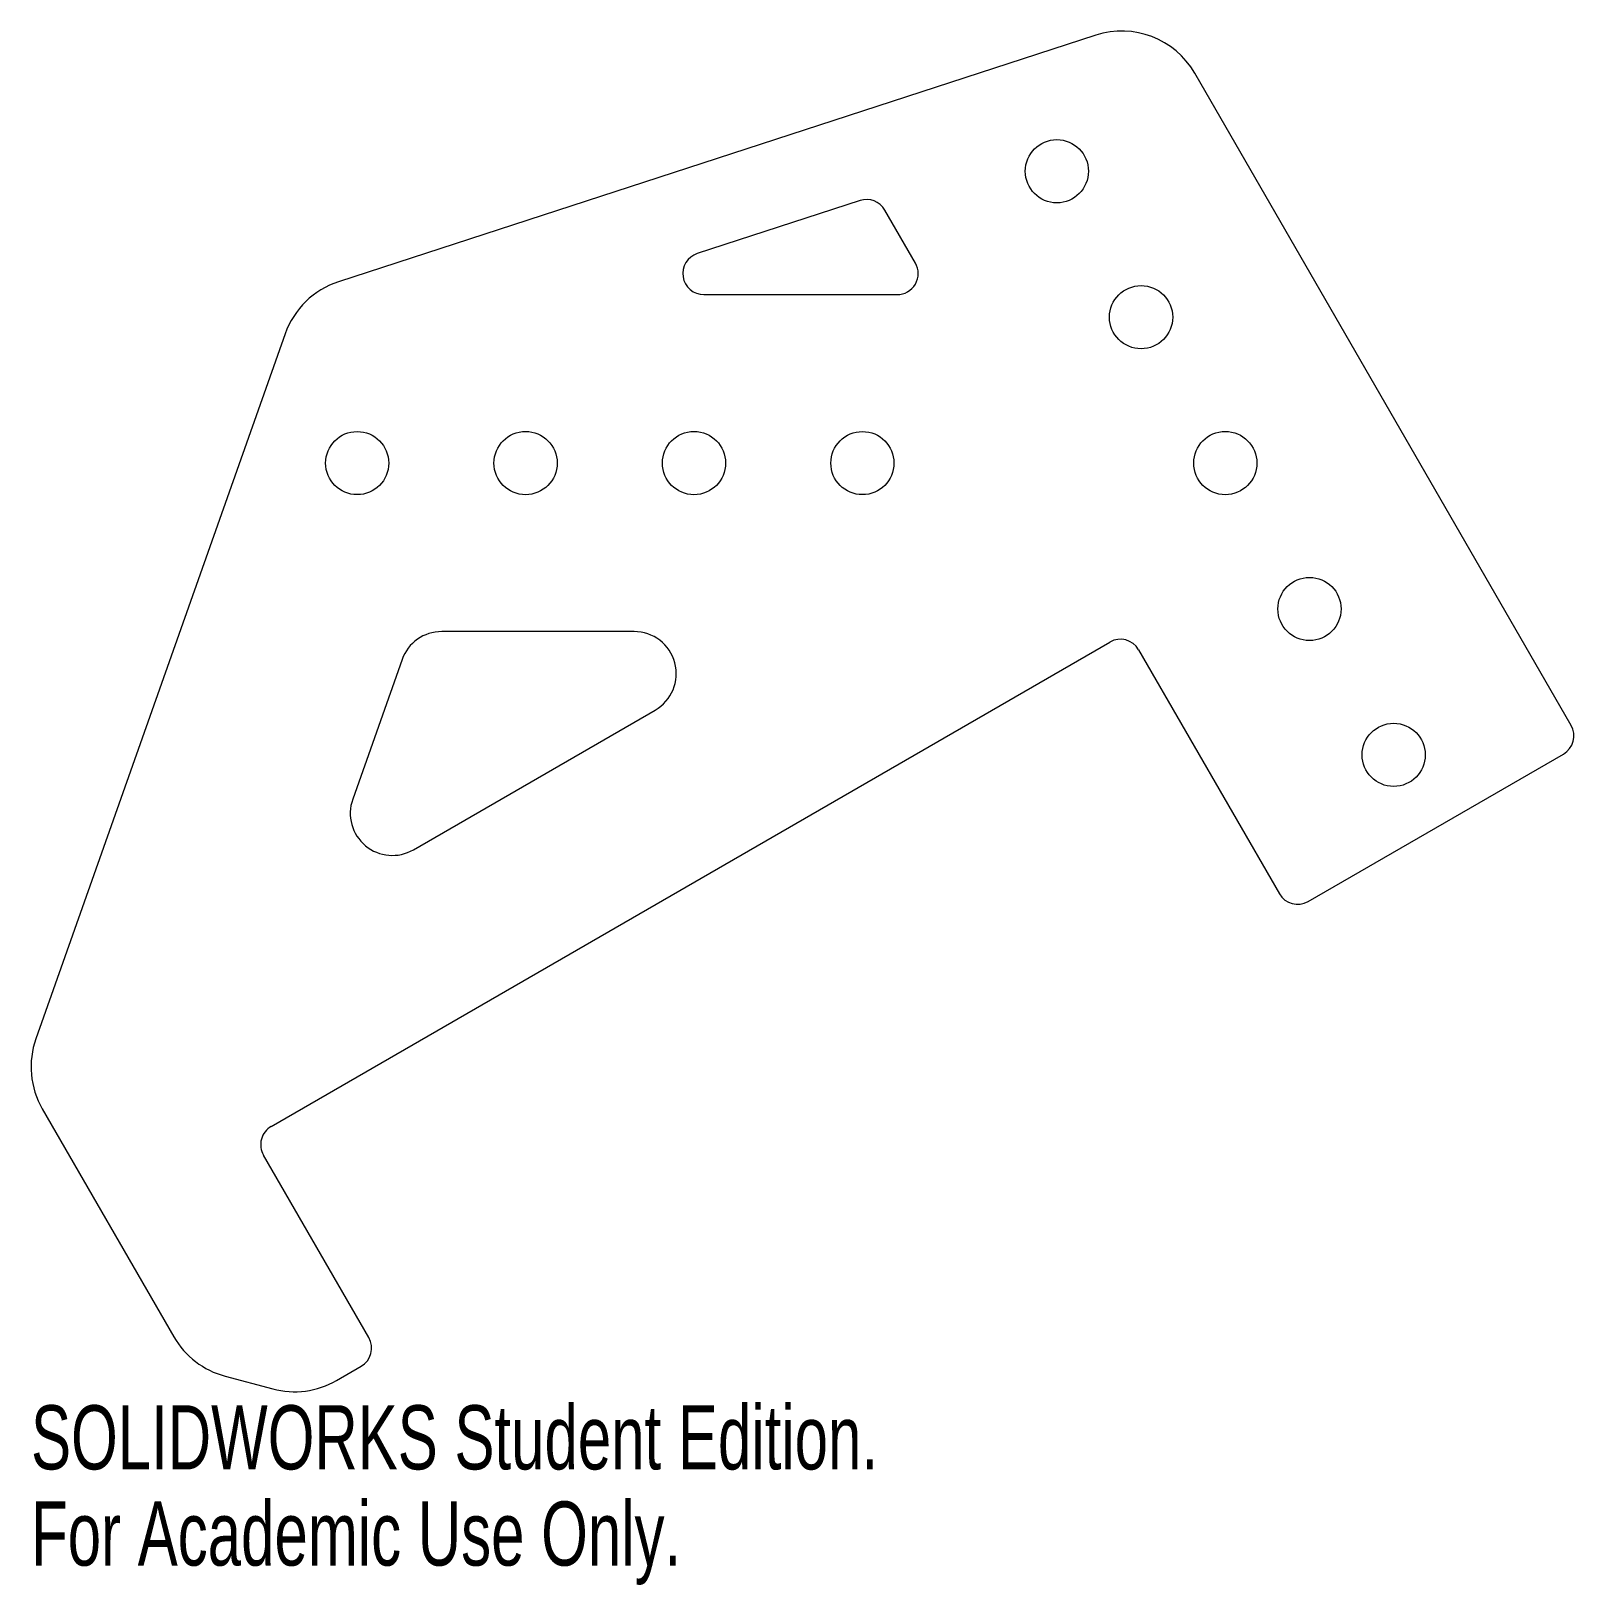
# Model space of a CAD drawing. Header units: inches. Extents: x -4.17 to 0.41, y -2.25 to 2.36.
import ezdxf

# ---------------------------------------------------------------- set-up
doc = ezdxf.new("R2010")
doc.units = ezdxf.units.IN
doc.header["$MEASUREMENT"] = 0
doc.styles.add('SLDTEXTSTYLE0', font='TXT', dxfattribs={"width": 0.7})

msp = doc.modelspace()

# ---------------------------------------------------------------- linework, layer by layer
at = {"color": 7, "linetype": 'Continuous', "lineweight": 15}
for p, q in [((-1.0096, 2.3524), (-3.2578, 1.6207)), ((0.4018, 0.3041), (-0.7157, 2.2397)), ((-1.7094, 1.8617), (-2.1926, 1.7045)), ((-1.5452, 1.6763), (-1.6359, 1.8335)), ((-2.1732, 1.5825), (-1.5993, 1.5825)), ((-3.4161, 1.4663), (-4.1563, -0.6258)), ((-2.3802, 0.5825), (-2.9513, 0.5825)), ((-3.4576, -0.8862), (-0.9678, 0.5513)), ((-0.8824, 0.5284), (-0.4643, -0.1959)), ((-3.0692, 0.4992), (-3.2158, 0.0848)), ((-3.0354, -0.0651), (-2.3177, 0.3493)), ((-0.3789, -0.2187), (0.3789, 0.2187)), ((-4.1372, -0.8342), (-3.7465, -1.5108)), ((-3.168, -1.5129), (-3.4805, -0.9716)), ((-3.2636, -1.6402), (-3.1909, -1.5982)), ((-3.5947, -1.6273), (-3.4533, -1.6652))]:
    msp.add_line(p, q, dxfattribs=at)
for centre, radius in [((-1.125, 1.9486), 0.0938), ((-0.875, 1.5155), 0.0938), ((-3.2024, 1.0825), 0.0937), ((-2.7024, 1.0825), 0.0938), ((-2.2024, 1.0825), 0.0938), ((-1.7024, 1.0825), 0.0937), ((-0.625, 1.0825), 0.0938), ((-0.375, 0.6495), 0.0938), ((-0.125, 0.2165), 0.0938)]:
    msp.add_circle(centre, radius, dxfattribs=at)
for centre, radius, start, end in [((-0.9322, 2.1147), 0.25, 30, 108.028), ((-1.6901, 1.8023), 0.0625, 30, 108.028), ((-2.1732, 1.645), 0.0625, 108.028, 270), ((-1.5993, 1.645), 0.0625, 270, 30), ((-3.1804, 1.383), 0.25, 108.028, 160.5159), ((-2.9513, 0.4575), 0.125, 90, 160.5159), ((-2.3802, 0.4575), 0.125, 300, 90), ((-0.9366, 0.4972), 0.0625, 30, 120), ((0.3476, 0.2729), 0.0625, 300, 30), ((-3.0979, 0.0431), 0.125, 160.5159, 300), ((-0.4101, -0.1646), 0.0625, 210, 300), ((-3.9207, -0.7092), 0.25, 160.5159, 210), ((-3.4264, -0.9403), 0.0625, 120, 210), ((-3.53, -1.3858), 0.25, 210, 255), ((-3.2221, -1.5441), 0.0625, 300, 30), ((-3.3886, -1.4237), 0.25, 255, 300)]:
    msp.add_arc(centre, radius, start, end, dxfattribs=at)

# ---------------------------------------------------------------- texts
at = {"color": 7, "linetype": 'Continuous', "char_height": 0.1903, "attachment_point": 1, "style": 'SLDTEXTSTYLE0'}
for s, insert in [('SOLIDWORKS Student Edition.', (-4.1707, -1.7138)), ('For Academic Use Only.', (-4.1707, -1.9993))]:
    msp.add_mtext(s, dxfattribs=dict(at, insert=insert))

doc.saveas('drawing.dxf')
